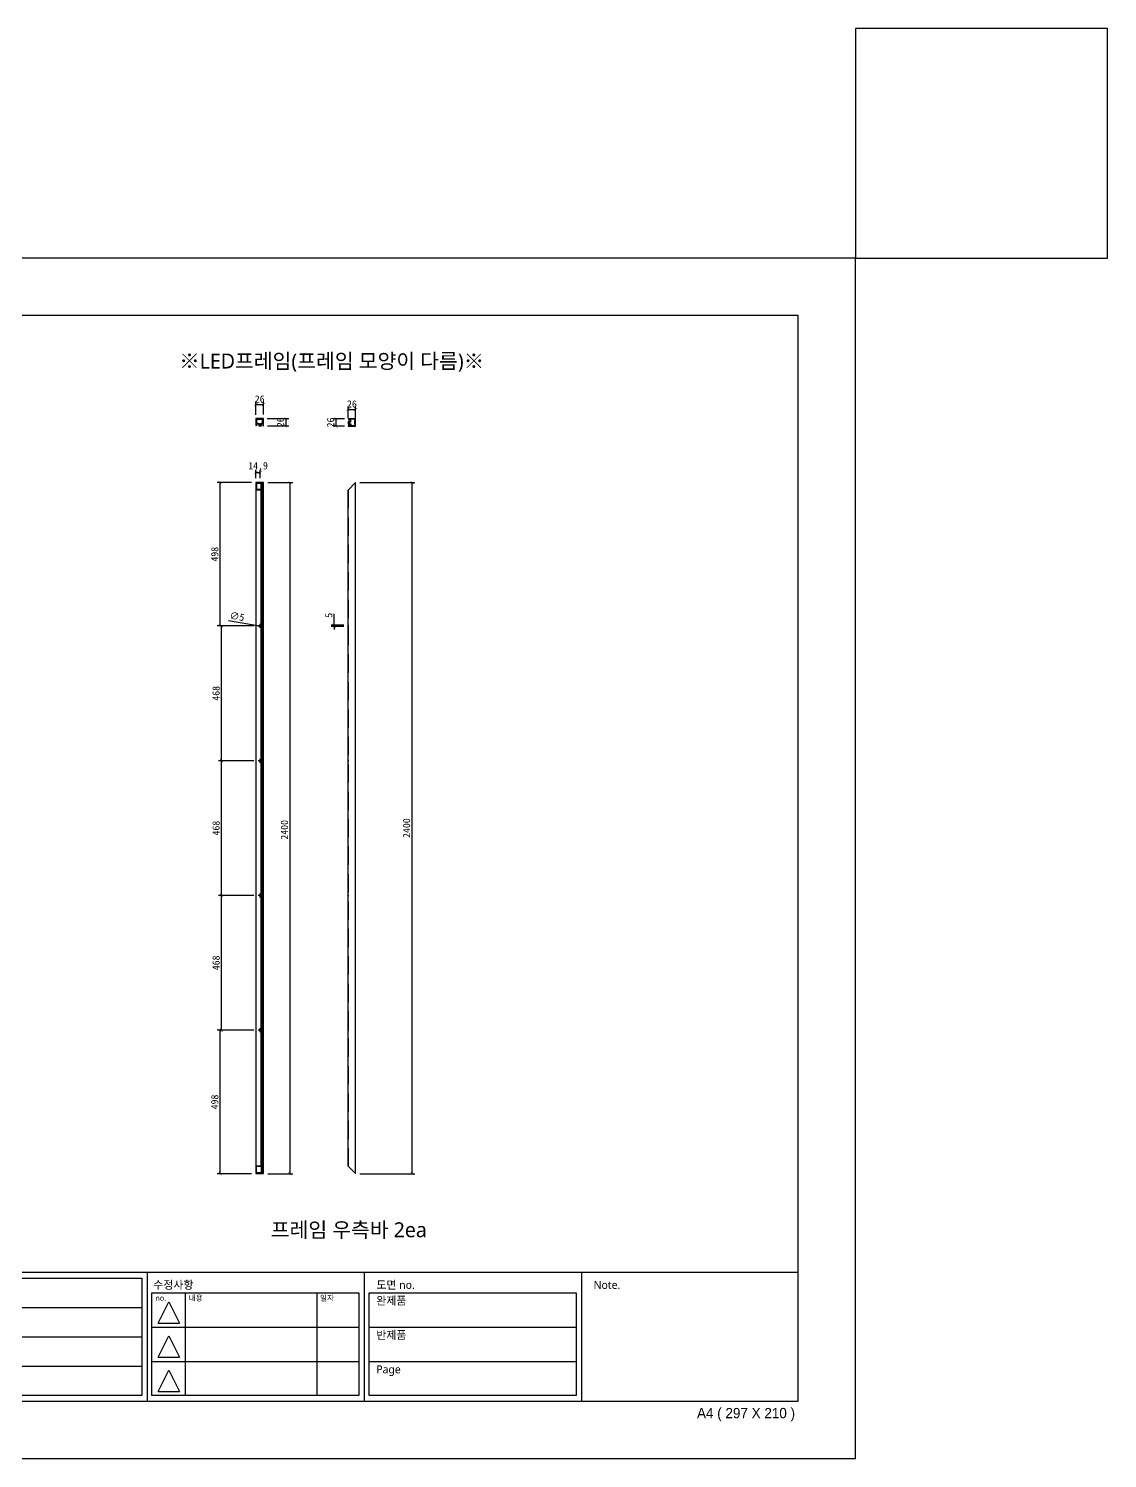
# Model space of a CAD drawing. Header units: millimetres. Extents: x -44117 to 256353, y -2095463 to 65325.
# Drawn here: x -38833 to -35088, y 40970 to 45935 of the extents above; entities that cross this region are included whole.
import ezdxf

# ---------------------------------------------------------------- set-up
doc = ezdxf.new("R2010")
doc.units = ezdxf.units.MM
doc.header["$LTSCALE"] = 10
doc.linetypes.add('CENTER', pattern=[50.8, 31.75, -6.35, 6.35, -6.35])
doc.linetypes.add('HIDDEN', pattern=[9.525, 6.35, -3.175])
doc.layers.add('도면층1', color=7, linetype='HIDDEN')
doc.layers.add('도면층2', color=3, linetype='CENTER')
doc.styles.add('고딕', font='')
doc.styles.get('고딕').set_extended_font_data('HYgtrE')
doc.dimstyles.new('ISO-25', dxfattribs={"dimtxt": 2.5, "dimasz": 2.5, "dimexe": 1, "dimexo": 1, "dimtad": 1, "dimtxsty": 'Standard', "dimblk": 'ARCHTICK', "dimcen": 2.5, "dimadec": 0, "dimazin": 0, "dimtfac": 1, "dimtmove": 0, "dimatfit": 3, "dimfxl": 0, "dimarcsym": 0})

# ---------------------------------------------------------------- blocks, each defined once
blk = doc.blocks.new('A$C2EC13F1B')
at = {"color": 7}
for p, q in [((-3.67, -0.83), (-1.17, 4.17)), ((-1.17, 4.17), (1.33, -0.83))]:
    blk.add_line(p, q, dxfattribs=at)
blk.add_lwpolyline([(-3.67, -0.83), (1.33, -0.83)], dxfattribs=at)
blk = doc.blocks.new('a4 1scale')
at = {"color": 8}
for p, q in [((-15144.83, -4477.05), (-14867.83, -4477.05)), ((-15097.66, -4499.61), (-15097.66, -4477.05)), ((-15057.67, -4499.62), (-15057.67, -4477.06)), ((-15028.06, -4478.06), (-15028.06, -4498.62)), ((-15019.68, -4499.62), (-15019.68, -4477.06)), ((-14981.69, -4499.62), (-14981.69, -4477.06)), ((-14943.7, -4499.62), (-14943.7, -4477.06)), ((-14905.71, -4499.62), (-14905.71, -4477.06)), ((-14980.9, -4480.63), (-14944.7, -4480.63)), ((-14975.07, -4480.63), (-14975.07, -4498.62)), ((-14952.08, -4480.63), (-14952.08, -4498.62)), ((-14942.91, -4480.63), (-14906.71, -4480.63)), ((-15056.67, -4483.2), (-15020.68, -4483.2)), ((-15018.68, -4483.2), (-14982.69, -4483.2)), ((-15096.66, -4488.33), (-15058.67, -4488.34)), ((-15056.67, -4488.34), (-15020.68, -4488.34)), ((-15018.68, -4488.34), (-14982.69, -4488.34)), ((-14980.9, -4486.63), (-14944.7, -4486.63)), ((-14942.91, -4486.63), (-14906.71, -4486.63)), ((-15141.53, -4492.95), (-15101.88, -4492.95)), ((-14980.9, -4492.63), (-14944.7, -4492.63)), ((-14942.91, -4492.63), (-14906.71, -4492.63)), ((-15056.67, -4493.48), (-15020.68, -4493.48)), ((-15018.68, -4493.48), (-14982.69, -4493.48))]:
    blk.add_line(p, q, dxfattribs=at)
for points in [[(-15154.83, -4509.61), (-14857.83, -4509.61), (-14857.83, -4299.61), (-15154.83, -4299.61)], [(-15144.83, -4499.61), (-14867.83, -4499.61), (-14867.83, -4309.61), (-15144.83, -4309.61)]]:
    blk.add_lwpolyline(points, close=True)
for points in [[(-15143.82, -4478.05), (-15098.66, -4478.05), (-15098.66, -4498.61), (-15143.83, -4498.61)], [(-15058.67, -4478.06), (-15096.66, -4478.05), (-15096.66, -4498.61), (-15058.66, -4498.62)], [(-15056.67, -4478.06), (-15020.68, -4478.06), (-15020.68, -4498.62), (-15056.67, -4498.62)], [(-15018.68, -4478.06), (-14982.69, -4478.06), (-14982.69, -4498.62), (-15018.68, -4498.62)]]:
    blk.add_lwpolyline(points, close=True, dxfattribs=at)
for points in [[(-14944.7, -4480.63), (-14944.7, -4498.62), (-14980.9, -4498.62), (-14980.9, -4480.63)], [(-14906.71, -4480.63), (-14906.71, -4498.62), (-14942.91, -4498.62), (-14942.91, -4480.63)]]:
    blk.add_lwpolyline(points, dxfattribs=at)
at = {"color": 8, "xscale": 0.7469071166727064, "yscale": 0.7469071166727064, "zscale": 0.7469071166727064}
for p in [(-14977.06, -4485.3), (-14977.06, -4491.3), (-14977.06, -4497.29)]:
    blk.add_blockref('A$C2EC13F1B', p, dxfattribs=at)
at = {"color": 8, "style": '고딕'}
for s, insert, char_height, width, attachment_point in [('{\\fMalgun Gothic|b0|i0|c129|p50;설 계}', (-15055.65, -4478.55), 1.4003, 21.6513, 1), ('{\\fMalgun Gothic|b0|i0|c129|p50;재 질}', (-15017.66, -4478.55), 1.4003, 21.6513, 1), ('{\\fMalgun Gothic|b0|i0|c129|p50;수정사항}', (-14980.67, -4478.55), 1.4003, 21.6513, 1), ('{\\fMalgun Gothic|b0|i0|c129|p50;도면 no.}', (-14941.63, -4478.55), 1.4003, 21.6513, 1), ('{\\fMalgun Gothic|b0|i0|c129|p50;PROJECT}', (-15095.45, -4478.74), 1.6004, 37.4801, 1), ('{\\fGulim|b0|i0|c129|p50;일자}', (-15027.2, -4478.57), 1.4, 24.7824, 1), ('{\\fMalgun Gothic|b0|i0|c129|p50;Note.}', (-14903.64, -4478.55), 1.4003, 21.6513, 1), ('{\\fMalgun Gothic|b0|i0|c129|p50;no.}', (-14980.32, -4481.07), 0.96, 25.9815, 1), ('{\\fMalgun Gothic|b0|i0|c129|p50;내용}', (-14974.49, -4481.07), 0.96, 25.9815, 1), ('{\\fMalgun Gothic|b0|i0|c129|p50;일자}', (-14951.5, -4481.07), 0.96, 25.9815, 1), ('{\\fGulim|b0|i0|c129|p50;완\\fMalgun Gothic|b0|i0|c129|p50;제품}', (-14941.66, -4481.32), 1.4003, 21.6513, 1), ('{\\fMalgun Gothic|b0|i0|c129|p50;검 토}', (-15055.65, -4483.82), 1.4003, 21.6513, 1), ('{\\fMalgun Gothic|b0|i0|c129|p50;수 량}', (-15017.66, -4483.82), 1.4003, 21.6513, 1), ('{\\fMalgun Gothic|b0|i0|c129|p50;반제품}', (-14941.66, -4487.32), 1.4003, 21.6513, 1), ('{\\fMalgun Gothic|b0|i0|c129|p50;도면명}', (-15095.89, -4489.07), 1.6004, 37.4801, 1), ('{\\fMalgun Gothic|b0|i0|c129|p50;승 인}', (-15055.65, -4489.02), 1.4003, 21.6513, 1), ('{\\fMalgun Gothic|b0|i0|c129|p50;마 감}', (-15017.66, -4489.02), 1.4003, 21.6513, 1), ('{\\fMalgun Gothic|b0|i0|c129|p50;Page}', (-14941.66, -4493.32), 1.4003, 21.6513, 1), ('{\\fMalgun Gothic|b0|i0|c129|p50;척 도 }', (-15055.65, -4494.02), 1.4003, 21.6513, 1), ('{\\fGulim|b0|i0|c129|p50;단 위}', (-15034.68, -4494.09), 1.4003, 21.6513, 1), ('mm', (-15024.45, -4496.13), 1.7, 15.2516, 5), ('{\\fMalgun Gothic|b0|i0|c129|p50;규 격 }', (-15017.66, -4494.02), 1.4003, 21.6513, 1), ('{\\C8;P-01-01}', (-15144.37, -4500.78), 1.8004, 27.0059, 1), ('{\\C8;A4 ( 297 X 210 )}', (-14868.4, -4500.78), 1.8004, 27.0059, 3)]:
    blk.add_mtext(s, dxfattribs=dict(at, insert=insert, char_height=char_height, width=width, attachment_point=attachment_point))
blk = doc.blocks.new('_ArchTick')
at = {"color": 0, "linetype": 'ByBlock', "const_width": 0.15}
blk.add_lwpolyline([(-0.5, -0.5), (0.5, 0.5)], dxfattribs=at)
blk = doc.blocks.new('*D1361')
at = {"color": 0, "lineweight": -2}
for p, q in [((-37772.2, 43863.5), (-37772.2, 43902.7)), ((-37738.7, 43863.5), (-37782.2, 43863.5)), ((-37738.7, 43858.5), (-37782.2, 43858.5)), ((-37772.2, 43858.5), (-37772.2, 43863.5)), ((-37772.2, 43858.5), (-37772.2, 43848.5))]:
    blk.add_line(p, q, dxfattribs=at)
at = {"layer": 'Defpoints', "color": 0}
for p in [(-37772.2, 43863.5), (-37723.7, 43863.5), (-37723.7, 43858.5)]:
    blk.add_point(p, dxfattribs=at)
at = {"color": 0, "lineweight": -2, "xscale": 10, "yscale": 10, "zscale": 10}
for p, rotation in [((-37772.2, 43863.5), 270), ((-37772.2, 43858.5), 90)]:
    blk.add_blockref('_ArchTick', p, dxfattribs=dict(at, rotation=rotation))
at = {"color": 0, "insert": (-37790.9, 43898.1), "char_height": 25, "attachment_point": 5, "rotation": 90}
blk.add_mtext('5', dxfattribs=at)
blk = doc.blocks.new('*D1258')
at = {"color": 0, "lineweight": -2}
for p, q in [((-37682.7, 44359), (-37492, 44359)), ((-37502, 41959), (-37502, 44359)), ((-37682.7, 41959), (-37492, 41959))]:
    blk.add_line(p, q, dxfattribs=at)
at = {"layer": 'Defpoints', "color": 0}
for p in [(-37697.7, 44359), (-37502, 44359), (-37697.7, 41959)]:
    blk.add_point(p, dxfattribs=at)
at = {"color": 0, "lineweight": -2, "xscale": 10, "yscale": 10, "zscale": 10}
for p, rotation in [((-37502, 44359), 90), ((-37502, 41959), 270)]:
    blk.add_blockref('_ArchTick', p, dxfattribs=dict(at, rotation=rotation))
at = {"color": 0, "insert": (-37520.8, 43159), "char_height": 25, "attachment_point": 5, "rotation": 90}
blk.add_mtext('2400', dxfattribs=at)
blk = doc.blocks.new('*D1267')
at = {"color": 0, "lineweight": -2}
for p, q in [((-37736.7, 44580.6), (-37775.9, 44580.6)), ((-37736.7, 44554.6), (-37775.9, 44554.6)), ((-37765.9, 44554.6), (-37765.9, 44580.6))]:
    blk.add_line(p, q, dxfattribs=at)
at = {"layer": 'Defpoints', "color": 0}
for p in [(-37765.9, 44580.6), (-37721.7, 44580.6), (-37721.7, 44554.6)]:
    blk.add_point(p, dxfattribs=at)
at = {"color": 0, "lineweight": -2, "xscale": 10, "yscale": 10, "zscale": 10}
for p, rotation in [((-37765.9, 44580.6), 90), ((-37765.9, 44554.6), 270)]:
    blk.add_blockref('_ArchTick', p, dxfattribs=dict(at, rotation=rotation))
at = {"color": 0, "insert": (-37784.6, 44567.6), "char_height": 25, "attachment_point": 5, "rotation": 90}
blk.add_mtext('26', dxfattribs=at)
blk = doc.blocks.new('*D1268')
at = {"color": 0, "lineweight": -2}
for p, q in [((-37723.7, 44582.6), (-37723.7, 44622.9)), ((-37723.7, 44612.9), (-37697.7, 44612.9)), ((-37697.7, 44582.6), (-37697.7, 44622.9))]:
    blk.add_line(p, q, dxfattribs=at)
at = {"layer": 'Defpoints', "color": 0}
for p in [(-37697.7, 44612.9), (-37723.7, 44567.6), (-37697.7, 44567.6)]:
    blk.add_point(p, dxfattribs=at)
at = {"color": 0, "lineweight": -2, "xscale": 10, "yscale": 10, "zscale": 10, "rotation": 180}
blk.add_blockref('_ArchTick', (-37723.7, 44612.9), dxfattribs=at)
at = {"color": 0, "lineweight": -2, "xscale": 10, "yscale": 10, "zscale": 10}
blk.add_blockref('_ArchTick', (-37697.7, 44612.9), dxfattribs=at)
at = {"color": 0, "insert": (-37710.7, 44631.6), "char_height": 25, "attachment_point": 5}
blk.add_mtext('26', dxfattribs=at)
blk = doc.blocks.new('*D1394')
at = {"color": 0, "lineweight": -2}
for p, q in [((-38139.3, 43880), (-38031.5, 43861.5)), ((-38026.5, 43860.6), (-38031.5, 43861.5)), ((-38026.5, 43860.6), (-38026.5, 43860.6))]:
    blk.add_line(p, q, dxfattribs=at)
at = {"layer": 'Defpoints', "color": 0}
for p in [(-38031.5, 43861.5), (-38026.5, 43860.6)]:
    blk.add_point(p, dxfattribs=at)
at = {"color": 0, "lineweight": -2, "xscale": 10, "yscale": 10, "zscale": 10}
for p, rotation in [((-38031.5, 43861.5), 350.2303854805053), ((-38026.5, 43860.6), 170.2303854805054)]:
    blk.add_blockref('_ArchTick', p, dxfattribs=dict(at, rotation=rotation))
at = {"color": 0, "insert": (-38109.4, 43893.9), "char_height": 25, "attachment_point": 5, "rotation": 350.2304}
blk.add_mtext('∅5', dxfattribs=at)
blk = doc.blocks.new('*D1395')
at = {"color": 0, "lineweight": -2}
for p, q in [((-38002.9, 44359), (-37916.2, 44359)), ((-37926.2, 44359), (-37926.2, 41959)), ((-38002.9, 41959), (-37916.2, 41959))]:
    blk.add_line(p, q, dxfattribs=at)
at = {"layer": 'Defpoints', "color": 0}
for p in [(-38017.9, 44359), (-38017.9, 41959), (-37926.2, 41959)]:
    blk.add_point(p, dxfattribs=at)
at = {"color": 0, "lineweight": -2, "xscale": 10, "yscale": 10, "zscale": 10}
for p, rotation in [((-37926.2, 44359), 90), ((-37926.2, 41959), 270)]:
    blk.add_blockref('_ArchTick', p, dxfattribs=dict(at, rotation=rotation))
at = {"color": 0, "insert": (-37944.9, 43153), "char_height": 25, "attachment_point": 5, "rotation": 90}
blk.add_mtext('2400', dxfattribs=at)
blk = doc.blocks.new('*D1269')
at = {"color": 0, "lineweight": -2}
for p, q in [((-38043.9, 44374), (-38043.9, 44403.4)), ((-38043.9, 44393.4), (-38029, 44393.4)), ((-38029, 44374), (-38029, 44403.4))]:
    blk.add_line(p, q, dxfattribs=at)
at = {"layer": 'Defpoints', "color": 0}
for p in [(-38029, 44393.4), (-38043.9, 44359), (-38029, 44359)]:
    blk.add_point(p, dxfattribs=at)
at = {"color": 0, "lineweight": -2, "xscale": 10, "yscale": 10, "zscale": 10, "rotation": 180}
blk.add_blockref('_ArchTick', (-38043.9, 44393.4), dxfattribs=at)
at = {"color": 0, "lineweight": -2, "xscale": 10, "yscale": 10, "zscale": 10}
blk.add_blockref('_ArchTick', (-38029, 44393.4), dxfattribs=at)
at = {"color": 0, "insert": (-38036.5, 44414.2), "char_height": 25, "attachment_point": 5}
blk.add_mtext('14,9', dxfattribs=at)
blk = doc.blocks.new('*D1396')
at = {"color": 0, "lineweight": -2}
for p, q in [((-38051, 42457), (-38178.2, 42457)), ((-38168.2, 41959), (-38168.2, 42457)), ((-38058.9, 41959), (-38178.2, 41959))]:
    blk.add_line(p, q, dxfattribs=at)
at = {"layer": 'Defpoints', "color": 0}
for p in [(-38168.2, 42457), (-38036, 42457), (-38043.9, 41959)]:
    blk.add_point(p, dxfattribs=at)
at = {"color": 0, "lineweight": -2, "xscale": 10, "yscale": 10, "zscale": 10}
for p, rotation in [((-38168.2, 42457), 90), ((-38168.2, 41959), 270)]:
    blk.add_blockref('_ArchTick', p, dxfattribs=dict(at, rotation=rotation))
at = {"color": 0, "insert": (-38186.9, 42208), "char_height": 25, "attachment_point": 5, "rotation": 90}
blk.add_mtext('498', dxfattribs=at)
blk = doc.blocks.new('*D1397')
at = {"color": 0, "lineweight": -2}
for p, q in [((-38051, 42925), (-38173.7, 42925)), ((-38163.7, 42457), (-38163.7, 42925)), ((-38051, 42457), (-38173.7, 42457))]:
    blk.add_line(p, q, dxfattribs=at)
at = {"layer": 'Defpoints', "color": 0}
for p in [(-38163.7, 42925), (-38036, 42925), (-38036, 42457)]:
    blk.add_point(p, dxfattribs=at)
at = {"color": 0, "lineweight": -2, "xscale": 10, "yscale": 10, "zscale": 10}
for p, rotation in [((-38163.7, 42925), 90), ((-38163.7, 42457), 270)]:
    blk.add_blockref('_ArchTick', p, dxfattribs=dict(at, rotation=rotation))
at = {"color": 0, "insert": (-38182.4, 42691), "char_height": 25, "attachment_point": 5, "rotation": 90}
blk.add_mtext('468', dxfattribs=at)
blk = doc.blocks.new('*D1398')
at = {"color": 0, "lineweight": -2}
for p, q in [((-38051, 43393), (-38173.7, 43393)), ((-38163.7, 42925), (-38163.7, 43393)), ((-38051, 42925), (-38173.7, 42925))]:
    blk.add_line(p, q, dxfattribs=at)
at = {"layer": 'Defpoints', "color": 0}
for p in [(-38163.7, 43393), (-38036, 43393), (-38036, 42925)]:
    blk.add_point(p, dxfattribs=at)
at = {"color": 0, "lineweight": -2, "xscale": 10, "yscale": 10, "zscale": 10}
for p, rotation in [((-38163.7, 43393), 90), ((-38163.7, 42925), 270)]:
    blk.add_blockref('_ArchTick', p, dxfattribs=dict(at, rotation=rotation))
at = {"color": 0, "insert": (-38182.4, 43159), "char_height": 25, "attachment_point": 5, "rotation": 90}
blk.add_mtext('468', dxfattribs=at)
blk = doc.blocks.new('*D1399')
at = {"color": 0, "lineweight": -2}
for p, q in [((-38051, 43861), (-38173.7, 43861)), ((-38163.7, 43393), (-38163.7, 43861)), ((-38051, 43393), (-38173.7, 43393))]:
    blk.add_line(p, q, dxfattribs=at)
at = {"layer": 'Defpoints', "color": 0}
for p in [(-38163.7, 43861), (-38036, 43861), (-38036, 43393)]:
    blk.add_point(p, dxfattribs=at)
at = {"color": 0, "lineweight": -2, "xscale": 10, "yscale": 10, "zscale": 10}
for p, rotation in [((-38163.7, 43861), 90), ((-38163.7, 43393), 270)]:
    blk.add_blockref('_ArchTick', p, dxfattribs=dict(at, rotation=rotation))
at = {"color": 0, "insert": (-38182.4, 43627), "char_height": 25, "attachment_point": 5, "rotation": 90}
blk.add_mtext('468', dxfattribs=at)
blk = doc.blocks.new('*D1400')
at = {"color": 0, "lineweight": -2}
for p, q in [((-38058.9, 44359), (-38178.2, 44359)), ((-38168.2, 43861), (-38168.2, 44359)), ((-38051, 43861), (-38178.2, 43861))]:
    blk.add_line(p, q, dxfattribs=at)
at = {"layer": 'Defpoints', "color": 0}
for p in [(-38168.2, 44359), (-38043.9, 44359), (-38036, 43861)]:
    blk.add_point(p, dxfattribs=at)
at = {"color": 0, "lineweight": -2, "xscale": 10, "yscale": 10, "zscale": 10}
for p, rotation in [((-38168.2, 44359), 90), ((-38168.2, 43861), 270)]:
    blk.add_blockref('_ArchTick', p, dxfattribs=dict(at, rotation=rotation))
at = {"color": 0, "insert": (-38186.9, 44110), "char_height": 25, "attachment_point": 5, "rotation": 90}
blk.add_mtext('498', dxfattribs=at)
blk = doc.blocks.new('*D1270')
at = {"color": 0, "lineweight": -2}
for p, q in [((-38043.9, 44594.6), (-38043.9, 44640.1)), ((-38017.9, 44594.9), (-38017.9, 44640.1)), ((-38043.9, 44630.1), (-38017.9, 44630.1))]:
    blk.add_line(p, q, dxfattribs=at)
at = {"layer": 'Defpoints', "color": 0}
for p in [(-38017.9, 44630.1), (-38043.9, 44579.6), (-38017.9, 44579.9)]:
    blk.add_point(p, dxfattribs=at)
at = {"color": 0, "lineweight": -2, "xscale": 10, "yscale": 10, "zscale": 10, "rotation": 180}
blk.add_blockref('_ArchTick', (-38043.9, 44630.1), dxfattribs=at)
at = {"color": 0, "lineweight": -2, "xscale": 10, "yscale": 10, "zscale": 10}
blk.add_blockref('_ArchTick', (-38017.9, 44630.1), dxfattribs=at)
at = {"color": 0, "insert": (-38030.9, 44648.8), "char_height": 25, "attachment_point": 5}
blk.add_mtext('26', dxfattribs=at)
blk = doc.blocks.new('*D1271')
at = {"color": 0, "lineweight": -2}
for p, q in [((-38004.5, 44581.4), (-37930.2, 44581.4)), ((-38003.7, 44555.4), (-37930.2, 44555.4)), ((-37940.2, 44581.4), (-37940.2, 44555.4))]:
    blk.add_line(p, q, dxfattribs=at)
at = {"layer": 'Defpoints', "color": 0}
for p in [(-38019.5, 44581.4), (-38018.7, 44555.4), (-37940.2, 44555.4)]:
    blk.add_point(p, dxfattribs=at)
at = {"color": 0, "lineweight": -2, "xscale": 10, "yscale": 10, "zscale": 10}
for p, rotation in [((-37940.2, 44581.4), 90), ((-37940.2, 44555.4), 270)]:
    blk.add_blockref('_ArchTick', p, dxfattribs=dict(at, rotation=rotation))
at = {"color": 0, "insert": (-37958.9, 44568.4), "char_height": 25, "attachment_point": 5, "rotation": 90}
blk.add_mtext('26', dxfattribs=at)

msp = doc.modelspace()

# ---------------------------------------------------------------- linework, layer by layer
for p, q in [((-38017.90281, 44359.02843), (-38043.90281, 44359.02843)), ((-38043.90281, 44359.02843), (-38043.90281, 41959.02843)), ((-38042.40281, 44356.02843), (-38042.40281, 44334.52843)), ((-38026.10281, 44356.02843), (-38042.40281, 44356.02843)), ((-38026.10281, 44334.52843), (-38026.10281, 44356.02843)), ((-38024.60281, 41962.02843), (-38024.60281, 44356.02843)), ((-38019.40281, 44356.02843), (-38024.60281, 44356.02843)), ((-38019.40281, 41962.02843), (-38019.40281, 44356.02843)), ((-38019.40281, 44334.52843), (-38019.40281, 44356.02843)), ((-38017.90281, 41959.02843), (-38017.90281, 44359.02843)), ((-37723.74682, 44333.02843), (-37697.74682, 44359.02843)), ((-37697.74682, 41959.02843), (-37697.74682, 44359.02843)), ((-38024.60281, 44333.02843), (-38043.90281, 44333.02843)), ((-38026.10281, 44334.52843), (-38042.40281, 44334.52843)), ((-38026.10281, 41985.02843), (-38026.10281, 44333.02843)), ((-38017.90281, 44333.02843), (-38019.40281, 44333.02843)), ((-37723.74682, 41985.02843), (-37723.74682, 44333.02843)), ((-38024.60281, 41985.02843), (-38043.90281, 41985.02843)), ((-38043.90281, 41959.02843), (-38017.90281, 41959.02843)), ((-38017.90281, 41959.02843), (-38043.90281, 41959.02843)), ((-38042.40281, 41962.02843), (-38042.40281, 41983.52843)), ((-38026.10281, 41983.52843), (-38042.40281, 41983.52843)), ((-38026.10281, 41962.02843), (-38042.40281, 41962.02843)), ((-38026.10281, 41983.52843), (-38026.10281, 41962.02843)), ((-38019.40281, 41962.02843), (-38024.60281, 41962.02843)), ((-38017.90281, 41985.02843), (-38019.40281, 41985.02843)), ((-37697.74682, 41959.02843), (-37723.74682, 41985.02843))]:
    msp.add_line(p, q)
msp.add_lwpolyline([(-35962.56402, 45137.70571), (-35088.00069, 45137.70571), (-35088.00069, 45935.26058), (-35962.56402, 45935.26058)], close=True)
for points in [[(-38042.03952, 44556.41535), (-38042.03952, 44556.41535), (-38042.03952, 44556.41535, 0.4142135624), (-38041.81652, 44556.58934), (-38041.72171, 44557.35731, -0.1357168379), (-38041.68092, 44557.45581, 0.1201861936), (-38041.04842, 44558.86012, 0.4322308638), (-38041.22054, 44559.0952), (-38041.50285, 44559.13005, -0.4142135624), (-38041.67684, 44559.35305), (-38041.59842, 44559.98822, -0.4142135624), (-38041.37542, 44560.16221), (-38040.77994, 44560.08869, 0.4142135624), (-38040.55694, 44560.26268), (-38040.45892, 44561.05665, 0.4142135624), (-38040.63291, 44561.27965), (-38041.22839, 44561.35317, -0.4142135624), (-38041.40237, 44561.57617), (-38041.26759, 44562.66788, -0.4142135624), (-38041.04459, 44562.84187), (-38033.10487, 44561.86164, -0.4142135624), (-38032.93089, 44561.63864), (-38033.06567, 44560.54693, -0.4142135624), (-38033.28867, 44560.37294), (-38033.88414, 44560.44646, 0.4142135624), (-38034.10714, 44560.27247), (-38034.20517, 44559.4785, 0.4142135624), (-38034.03118, 44559.2555), (-38033.4357, 44559.18198, -0.4142135624), (-38033.26171, 44558.95899), (-38033.34013, 44558.32381, -0.4142135624), (-38033.56313, 44558.14982), (-38033.84543, 44558.18467, 0.4322308638), (-38034.06956, 44557.99852, 0.1201861936), (-38033.7976, 44556.48254, -0.1357168379), (-38033.78199, 44556.37708), (-38033.8768, 44555.60911, 0.4142135624), (-38033.70281, 44555.38611), (-38025.10281, 44555.38611, 0.4142135624), (-38024.60281, 44555.88611), (-38024.60281, 44563.38611), (-38019.40281, 44563.38611), (-38019.40281, 44555.69493, 0.4228503783), (-38019.10294, 44555.38611), (-38018.20281, 44555.38611, 0.4142135624), (-38017.90281, 44555.68611), (-38017.90281, 44580.88611, 0.4142135624), (-38018.40281, 44581.38611), (-38043.40281, 44581.38611, 0.4142135624), (-38043.90281, 44580.88611), (-38043.90176, 44557.08353, 0.4142135624), (-38043.40176, 44556.58353), (-38042.03952, 44556.41535)], [(-38031.90281, 44558.88611), (-38026.10281, 44558.88611), (-38026.10281, 44563.38611), (-38026.10281, 44564.58611, -0.4142135624), (-38025.80281, 44564.88611), (-38024.60281, 44564.88611), (-38024.60281, 44564.88611), (-38020.90281, 44564.88611), (-38020.90281, 44579.88611), (-38024.90281, 44579.88611), (-38024.90281, 44578.38611), (-38038.40281, 44578.38611), (-38038.40281, 44577.18611, -0.4142135624), (-38038.70281, 44576.88611), (-38039.10281, 44576.88611, -0.4142135624), (-38039.40281, 44577.18611), (-38039.40281, 44579.88611), (-38042.40281, 44579.88611), (-38042.40281, 44563.88611), (-38039.70281, 44563.88611, 0.4142135624), (-38039.40281, 44564.18611), (-38039.40281, 44565.58611, -0.4142135624), (-38039.10281, 44565.88611), (-38038.70281, 44565.88611, -0.4142135624), (-38038.40281, 44565.58611), (-38038.40281, 44564.19111, 0.4142135624), (-38038.10281, 44563.89111), (-38032.20281, 44563.89111, -0.4142135624), (-38031.90281, 44563.59111), (-38031.90281, 44558.88611)], [(-37722.71758, 44578.716), (-37722.71758, 44578.716), (-37722.71758, 44578.716, 0.4142135624), (-37722.54359, 44578.493), (-37721.77562, 44578.39818, -0.1357168379), (-37721.67712, 44578.35739, 0.1201861936), (-37720.27281, 44577.7249, 0.4322308638), (-37720.03774, 44577.89702), (-37720.00288, 44578.17932, -0.4142135624), (-37719.77989, 44578.35331), (-37719.14471, 44578.27489, -0.4142135624), (-37718.97072, 44578.05189), (-37719.04424, 44577.45642, 0.4142135624), (-37718.87025, 44577.23342), (-37718.07628, 44577.13539, 0.4142135624), (-37717.85328, 44577.30938), (-37717.77976, 44577.90486, -0.4142135624), (-37717.55676, 44578.07885), (-37716.46505, 44577.94407, -0.4142135624), (-37716.29106, 44577.72107), (-37717.27129, 44569.78135, -0.4142135624), (-37717.49429, 44569.60736), (-37718.586, 44569.74214, -0.4142135624), (-37718.75999, 44569.96514), (-37718.68647, 44570.56062, 0.4142135624), (-37718.86046, 44570.78362), (-37719.65443, 44570.88164, 0.4142135624), (-37719.87743, 44570.70765), (-37719.95095, 44570.11217, -0.4142135624), (-37720.17395, 44569.93819), (-37720.80912, 44570.01661, -0.4142135624), (-37720.98311, 44570.2396), (-37720.94826, 44570.52191, 0.4322308638), (-37721.13442, 44570.74603, 0.1201861936), (-37722.65039, 44570.47407, -0.1357168379), (-37722.75585, 44570.45846), (-37723.52382, 44570.55328, 0.4142135624), (-37723.74682, 44570.37929), (-37723.74682, 44561.77929, 0.4142135624), (-37723.24682, 44561.27929), (-37715.74682, 44561.27929), (-37715.74682, 44556.07929), (-37723.438, 44556.07929, 0.4228503783), (-37723.74682, 44555.77942), (-37723.74682, 44554.87929, 0.4142135624), (-37723.44682, 44554.57929), (-37698.24682, 44554.57929, 0.4142135624), (-37697.74682, 44555.07929), (-37697.74682, 44580.07929, 0.4142135624), (-37698.24682, 44580.57929), (-37722.0494, 44580.57823, 0.4142135624), (-37722.5494, 44580.07823), (-37722.71758, 44578.716)], [(-37720.24682, 44568.57929), (-37720.24682, 44562.77929), (-37715.74682, 44562.77929), (-37714.54682, 44562.77929, -0.4142135624), (-37714.24682, 44562.47929), (-37714.24682, 44561.27929), (-37714.24682, 44561.27929), (-37714.24682, 44557.57929), (-37699.24682, 44557.57929), (-37699.24682, 44561.57929), (-37700.74682, 44561.57929), (-37700.74682, 44575.07929), (-37701.94682, 44575.07929, -0.4142135624), (-37702.24682, 44575.37929), (-37702.24682, 44575.77929, -0.4142135624), (-37701.94682, 44576.07929), (-37699.24682, 44576.07929), (-37699.24682, 44579.07929), (-37715.24682, 44579.07929), (-37715.24682, 44576.37929, 0.4142135624), (-37714.94682, 44576.07929), (-37713.54682, 44576.07929, -0.4142135624), (-37713.24682, 44575.77929), (-37713.24682, 44575.37929, -0.4142135624), (-37713.54682, 44575.07929), (-37714.94182, 44575.07929, 0.4142135624), (-37715.24182, 44574.77929), (-37715.24182, 44568.87929, -0.4142135624), (-37715.54182, 44568.57929), (-37720.24682, 44568.57929)]]:
    msp.add_lwpolyline(points, format="xyb")
for centre in [(-38029.00281, 43861.02843), (-38029.00281, 43393.02843), (-38029.00281, 42925.02843), (-38029.00281, 42457.02843)]:
    msp.add_circle(centre, 2.5)
at = {"layer": '도면층1'}
for p, q in [((-37722.24682, 41983.52843), (-37722.24682, 44334.52843)), ((-37722.24682, 43863.52843), (-37723.74682, 43863.52843)), ((-37722.24682, 43858.52843), (-37723.74682, 43858.52843)), ((-37722.24682, 43858.52843), (-37722.24682, 43863.52843)), ((-37722.24682, 43395.52843), (-37723.74682, 43395.52843)), ((-37722.24682, 43390.52843), (-37722.24682, 43395.52843)), ((-37722.24682, 43390.52843), (-37723.74682, 43390.52843)), ((-37722.24682, 42927.52843), (-37723.74682, 42927.52843)), ((-37722.24682, 42922.52843), (-37723.74682, 42922.52843)), ((-37722.24682, 42922.52843), (-37722.24682, 42927.52843)), ((-37722.24682, 42459.52843), (-37723.74682, 42459.52843)), ((-37722.24682, 42454.52843), (-37723.74682, 42454.52843)), ((-37722.24682, 42454.52843), (-37722.24682, 42459.52843))]:
    msp.add_line(p, q, dxfattribs=at)
at = {"layer": '도면층2'}
for p, q in [((-38022.00281, 43861.02843), (-38036.00281, 43861.02843)), ((-38029.00281, 43854.02843), (-38029.00281, 43868.02843)), ((-38029.00281, 43386.02843), (-38029.00281, 43400.02843)), ((-38022.00281, 43393.02843), (-38036.00281, 43393.02843)), ((-38022.00281, 42925.02843), (-38036.00281, 42925.02843)), ((-38029.00281, 42918.02843), (-38029.00281, 42932.02843)), ((-38022.00281, 42457.02843), (-38036.00281, 42457.02843)), ((-38029.00281, 42450.02843), (-38029.00281, 42464.02843))]:
    msp.add_line(p, q, dxfattribs=at)

# ---------------------------------------------------------------- block references
at = {"color": 1, "xscale": 19.845, "yscale": 19.845, "zscale": 19.845}
msp.add_blockref('a4 1scale', (258891.07086, 130463.4467), dxfattribs=at)

# ---------------------------------------------------------------- texts
at = {"color": 142, "char_height": 52.004575, "width": 1506.5379465, "attachment_point": 5, "style": '고딕'}
for s, insert in [('{\\fMalgun Gothic|b0|i0|c129|p50;\\C3;※LED프레임(프레임 모양이 다름)※}', (-37780.97877, 44775.14766)), ('{\\fMalgun Gothic|b0|i0|c129|p50;프레임 우측바 2ea}', (-37721.60128, 41761.39985))]:
    msp.add_mtext(s, dxfattribs=dict(at, insert=insert))

# ---------------------------------------------------------------- dimensions: what is measured, and where the dimension line sits
for base, p1, p2, picture, middle in [((-38017.90281, 44630.06124), (-38043.90281, 44579.63536), (-38017.90281, 44579.87936), '*D1270', (-38030.90281, 44630.06124)), ((-37697.74682, 44612.85578), (-37723.74682, 44567.57929), (-37697.74682, 44567.57929), '*D1268', (-37710.74682, 44612.85578)), ((-38029.00281, 44393.39891), (-38043.90281, 44359.02843), (-38029.00281, 44359.02843), '*D1269', (-38036.45281, 44393.39891))]:
    dim = msp.add_linear_dim(base=base, p1=p1, p2=p2, dimstyle='ISO-25', override={"dimscale": 10, "dimasz": 1, "dimexo": 1.5})
    dim.commit()
    dim.dimension.update_dxf_attribs({"geometry": picture, "text_midpoint": middle, "dimtype": 160})
for base, p1, p2, picture, middle in [((-37940.19039, 44555.38611), (-38019.49573, 44581.38611), (-38018.65288, 44555.38611), '*D1271', (-37940.19039, 44568.38611)), ((-37765.87312, 44580.57824), (-37721.74682, 44554.57929), (-37721.74681, 44580.57824), '*D1267', (-37765.87312, 44567.57877)), ((-37926.15254, 41959.02843), (-38017.90281, 44359.02843), (-38017.90281, 41959.02843), '*D1395', (-37926.15254, 43153.02843))]:
    dim = msp.add_linear_dim(base=base, p1=p1, p2=p2, angle=90, dimstyle='ISO-25', override={"dimscale": 10, "dimasz": 1, "dimexo": 1.5})
    dim.commit()
    dim.dimension.update_dxf_attribs({"geometry": picture, "text_midpoint": middle, "dimtype": 160})
for base, p1, p2, override, picture, middle in [((-38168.17494, 44359.02843), (-38036.00281, 43861.02843), (-38043.90281, 44359.02843), {"dimscale": 10, "dimasz": 1, "dimexo": 1.5, "dimtmove": 1}, '*D1400', (-38186.92494, 44110.02843)), ((-37502.00601, 44359.02843), (-37697.74682, 41959.02843), (-37697.74682, 44359.02843), {"dimscale": 10, "dimasz": 1, "dimexo": 1.5}, '*D1258', (-37520.75601, 43159.02843)), ((-37772.1684, 43863.52843), (-37723.74682, 43858.52843), (-37723.74682, 43863.52843), {"dimscale": 10, "dimasz": 1, "dimexo": 1.5}, '*D1361', (-37790.9184, 43898.11177)), ((-38163.67494, 43861.02843), (-38036.00281, 43393.02843), (-38036.00281, 43861.02843), {"dimscale": 10, "dimasz": 1, "dimexo": 1.5, "dimtmove": 1}, '*D1399', (-38182.42494, 43627.02843)), ((-38163.67494, 43393.02843), (-38036.00281, 42925.02843), (-38036.00281, 43393.02843), {"dimscale": 10, "dimasz": 1, "dimexo": 1.5, "dimtmove": 1}, '*D1398', (-38182.42494, 43159.02843)), ((-38163.67494, 42925.02843), (-38036.00281, 42457.02843), (-38036.00281, 42925.02843), {"dimscale": 10, "dimasz": 1, "dimexo": 1.5, "dimtmove": 1}, '*D1397', (-38182.42494, 42691.02843)), ((-38168.17494, 42457.02843), (-38043.90281, 41959.02843), (-38036.00281, 42457.02843), {"dimscale": 10, "dimasz": 1, "dimexo": 1.5}, '*D1396', (-38186.92494, 42208.02843))]:
    dim = msp.add_linear_dim(base=base, p1=p1, p2=p2, angle=90, dimstyle='ISO-25', override=override)
    dim.commit()
    dim.dimension.update_dxf_attribs({"geometry": picture, "text_midpoint": middle})
dim = msp.add_diameter_dim_2p(p1=(-38026.53907, 43860.60421), p2=(-38031.46656, 43861.45265), dimstyle='ISO-25', override={"dimscale": 10, "dimasz": 1, "dimexo": 1.5})
dim.commit()
dim.dimension.update_dxf_attribs({"geometry": '*D1394', "text_midpoint": (-38112.62869, 43875.42746), "dimtype": 163})

doc.saveas('drawing.dxf')
